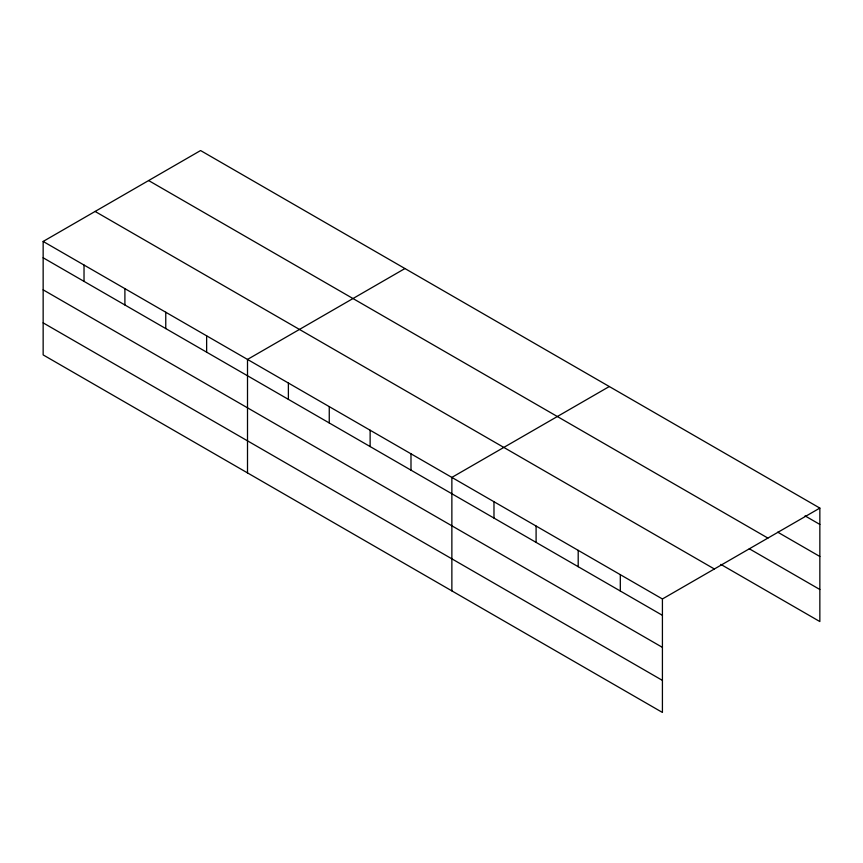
<?xml version="1.0" encoding="UTF-8"?>
<svg xmlns="http://www.w3.org/2000/svg" width="863" height="863" viewBox="0 0 863 863"><rect width="100%" height="100%" fill="white"/><g stroke="black" fill="none" stroke-linecap="round" stroke-linejoin="round"><path stroke-width="1.29" d="M43.15 241.446L662.417 598.976L662.417 712.45L43.15 354.909L43.15 241.446L200.583 150.55L819.85 508.091L819.85 621.554L720.832 564.391M404.941 268.544L247.508 359.429L247.508 472.902M609.3 386.527L451.867 477.412L451.867 590.885M662.417 598.976L819.85 508.091M805.05 515.88L819.85 524.424M777.736 532.169L819.85 556.484M148.63 180.55L767.897 538.081M749.289 548.76L819.85 589.505M95.103 211.446L714.37 568.987M43.15 257.778L662.417 615.319M43.15 289.839L662.417 647.369M43.15 322.859L662.417 680.389M620.314 574.661L620.314 591.004M578.199 550.357L578.199 566.689M536.096 526.042L536.096 542.374M493.981 501.727L493.981 518.07M410.993 453.819L410.993 470.162M370.13 430.216L370.13 446.559M329.256 406.624L329.256 422.967M288.382 383.021L288.382 399.364M206.635 335.836L206.635 352.169M165.761 312.233L165.761 328.576M124.898 288.641L124.898 304.973M84.024 265.038L84.024 281.381"/></g></svg>
